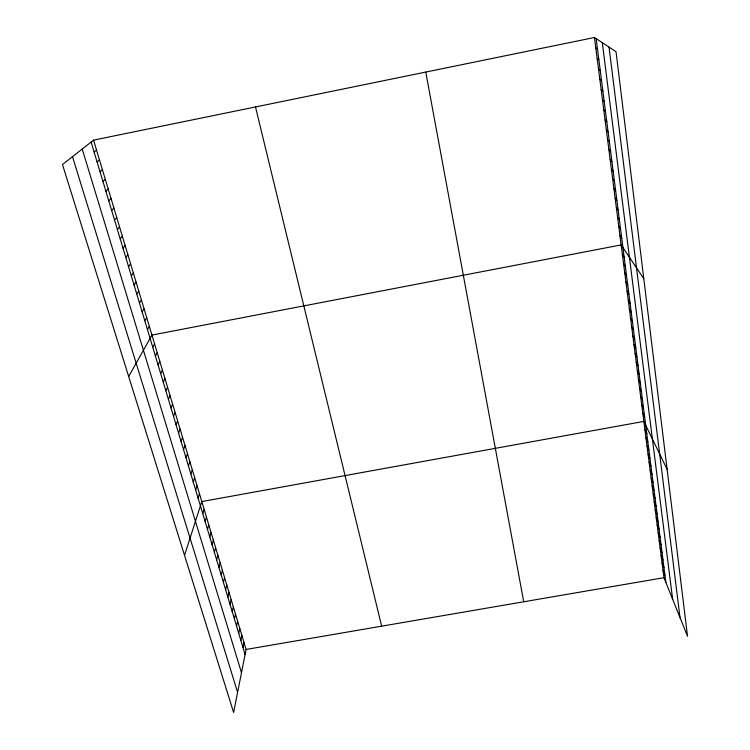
<?xml version="1.0" encoding="UTF-8"?>
<svg xmlns="http://www.w3.org/2000/svg" width="750" height="750" viewBox="0 0 750 750"><rect width="100%" height="100%" fill="white"/><g stroke="black" fill="none" stroke-linecap="round" stroke-linejoin="round"><path stroke-width="1.12" d="M93.562 140.137L246.094 649.453L233.625 712.5L62.475 164.531L93.562 140.137L594.45 37.5L616.031 51.731L687.525 636.253L663.966 577.697L594.45 37.5M242.981 647.484L243.994 642.45M240.853 640.416L241.884 635.409M238.716 633.3L239.766 628.331M236.569 626.138L237.637 621.216M234.403 618.947L235.491 614.053M232.228 611.709L233.334 606.853M230.044 604.425L231.169 599.606M227.841 597.112L228.984 592.322M225.628 589.744L226.791 585M223.406 582.337L224.588 577.631M221.166 574.894L222.366 570.225M218.916 567.403L220.134 562.772M216.647 559.866L217.884 555.272M214.369 552.291L215.634 547.734M212.081 544.659L213.356 540.15M209.775 536.991L211.078 532.519M207.459 529.284L208.781 524.85M205.125 521.522L206.466 517.134M202.781 513.713L204.141 509.372M184.537 555.337L201.806 501.562L643.856 421.416L667.106 469.359M198.047 497.962L199.453 493.706M195.656 490.012L197.081 485.803M193.256 482.025L194.7 477.853M190.838 473.981L192.309 469.856M188.409 465.891L189.9 461.812M185.963 457.744L187.472 453.722M183.506 449.559L185.034 445.575M181.031 441.319L182.587 437.381M178.537 433.031L180.113 429.141M176.025 424.688L177.628 420.853M173.503 416.297L175.134 412.509M170.972 407.85L172.622 404.119M168.412 399.356L170.091 395.672M165.844 390.806L167.55 387.178M163.266 382.2L164.981 378.628M160.659 373.547L162.413 370.022M158.044 364.838L159.816 361.369M155.409 356.072L157.209 352.659M152.756 347.25L154.584 343.894M128.691 376.519L151.941 335.072L621.15 244.922L643.791 278.728M147.459 329.606L149.334 326.363M144.806 320.784L146.709 317.606M142.144 311.906L144.066 308.784M139.453 302.981L141.412 299.916M136.753 293.991L138.741 290.981M134.034 284.944L136.05 282M131.306 275.85L133.341 272.963M128.55 266.681L130.612 263.859M125.784 257.466L127.875 254.709M122.991 248.194L125.119 245.494M120.187 238.856L122.334 236.222M117.366 229.453L119.541 226.894M114.525 219.994L116.728 217.5M111.656 210.478L113.897 208.05M108.778 200.897L111.047 198.534M105.881 191.25L108.188 188.953M102.966 181.537L105.3 179.316M100.031 171.769L102.394 169.622M97.078 161.934L99.469 159.853M94.097 152.034L96.525 150.028M246.094 649.453L663.966 577.697M595.809 48.047L597.516 49.256M597.159 58.519L598.875 59.812M598.5 68.925L600.216 70.303M599.831 79.266L601.547 80.719M601.153 89.531L602.878 91.069M602.466 99.722L604.191 101.344M603.769 109.856L605.503 111.553M605.062 119.916L606.806 121.688M606.347 129.919L608.091 131.766M607.622 139.847L609.375 141.769M608.897 149.709L610.65 151.706M610.153 159.516L611.916 161.578M611.409 169.247L613.172 171.394M612.656 178.922L614.419 181.134M613.894 188.541L615.666 190.819M615.122 198.084L616.894 200.438M616.341 207.572L618.122 209.991M617.55 217.003L619.341 219.488M618.759 226.369L620.55 228.919M619.959 235.678L621.75 238.294M622.35 254.288L624.15 257.034M623.55 263.597L625.35 266.409M624.741 272.841L626.55 275.719M625.922 282.028L627.731 284.962M627.094 291.15L628.913 294.15M628.266 300.225L630.084 303.281M629.419 309.234L631.247 312.356M630.572 318.197L632.4 321.375M631.716 327.094L633.544 330.328M632.859 335.934L634.688 339.225M633.984 344.728L635.822 348.075M635.109 353.456L636.947 356.859M636.225 362.137L638.072 365.597M637.341 370.763L639.178 374.278M638.447 379.331L640.284 382.903M639.534 387.853L641.381 391.481M640.631 396.319L642.478 399.994M641.709 404.738L643.566 408.469M642.788 413.1L644.644 416.878M644.925 429.684L646.781 433.556M645.975 437.897L647.841 441.816M647.025 446.062L648.891 450.028M648.075 454.172L649.941 458.194M649.106 462.244L650.981 466.303M650.147 470.259L652.013 474.375M651.169 478.228L653.034 482.391M652.191 486.15L654.056 490.359M653.203 494.025L655.078 498.272M654.206 501.863L656.081 506.147M655.209 509.644L657.084 513.975M656.203 517.378L658.088 521.756M657.197 525.075L659.072 529.491M658.181 532.725L660.066 537.188M659.156 540.328L661.041 544.828M660.131 547.884L662.016 552.431M661.097 555.403L662.981 559.988M662.062 562.875L663.947 567.497M663.019 570.309L664.903 574.969M72.506 156.666L237.6 692.4M82.219 149.034L241.491 672.712M91.106 142.059L245.091 654.525M255.487 106.95L381.666 626.175M425.756 72.066L523.716 601.781M596.156 38.625L665.859 582.394M602.306 42.684L672.647 599.269M609.056 47.128L680.006 617.559"/></g></svg>
